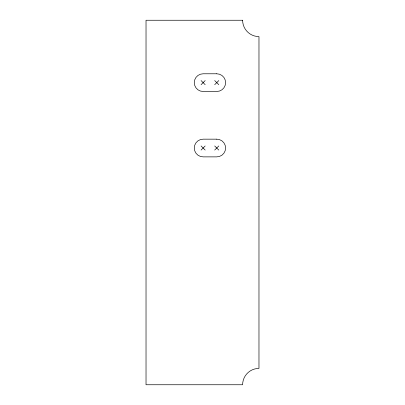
<?xml version="1.0" encoding="UTF-8"?>
<svg xmlns="http://www.w3.org/2000/svg" width="405" height="405" viewBox="0 0 405 405"><rect width="100%" height="100%" fill="white"/><g stroke="black" fill="none" stroke-linecap="round" stroke-linejoin="round"><path stroke-width="0.61" d="M201.082 84.675L205.168 80.59M214.706 84.675L218.791 80.59M201.082 150.058L205.168 145.972M214.706 150.058L218.791 145.972M214.706 80.59L218.791 84.675M201.082 80.59L205.168 84.675M214.706 145.972L218.791 150.058M201.082 145.972L205.168 150.058M242.625 20.25L146.028 20.25L146.028 384.75L242.625 384.75A16.347 16.347 0 0 1 258.972 368.403L258.972 36.597A16.347 16.347 0 0 1 242.625 20.25M216.746 73.781L203.128 73.781A8.854 8.854 0 0 0 194.273 82.635A8.854 8.854 0 0 0 203.128 91.489L216.746 91.489A8.854 8.854 0 0 0 225.6 82.635A8.854 8.854 0 0 0 216.746 73.781M216.746 139.163L203.128 139.163A8.854 8.854 0 0 0 194.273 148.017A8.854 8.854 0 0 0 203.128 156.872L216.746 156.872A8.854 8.854 0 0 0 225.6 148.017A8.854 8.854 0 0 0 216.746 139.163"/></g></svg>
